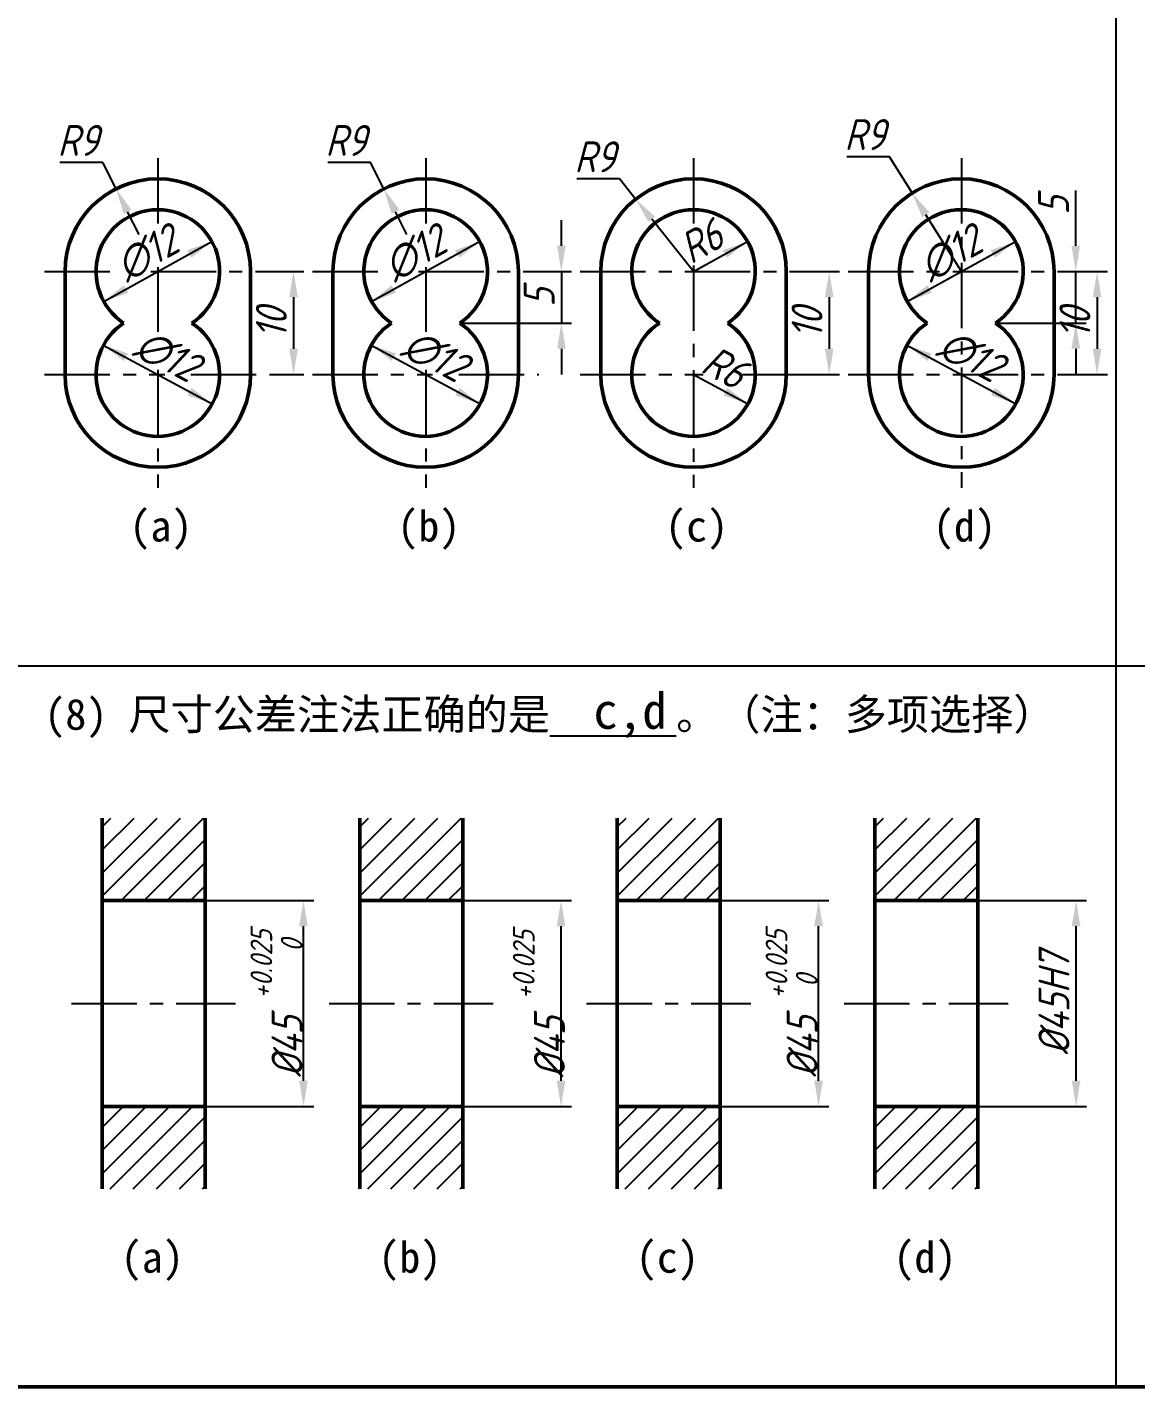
# Model space of a CAD drawing. Header units: millimetres. Extents: x 0 to 322, y 0 to 226.
# Drawn here: x 109 to 216.6, y 0 to 132 of the extents above; entities that cross this region are included whole.
import ezdxf

# ---------------------------------------------------------------- set-up
doc = ezdxf.new("R2010")
doc.units = ezdxf.units.MM
doc.header["$LTSCALE"] = 0.2
doc.header["$PDMODE"] = 33
doc.header["$PDSIZE"] = 1.5
doc.linetypes.add('CENTER', pattern=[50.8, 31.75, -6.35, 6.35, -6.35])
for name, color, linetype in [('点画线层', 7, 'CENTER'), ('答案', 1, 'Continuous'), ('细实线层', 7, 'Continuous')]:
    doc.layers.add(name, color=color, linetype=linetype)
doc.layers.add('粗实线层', color=7, linetype='Continuous', lineweight=50)
doc.styles.get("Standard").update_dxf_attribs({"font": 'gbeitc.shx', "height": 3, "bigfont": 'gbcbig.shx'})
doc.styles.add('宋体', font='SimSun.ttf', dxfattribs={"height": 3})
doc.dimstyles.new('ISO-25', dxfattribs={"dimtxt": 3, "dimasz": 2.5, "dimexe": 1, "dimexo": 0, "dimgap": 0.65, "dimtad": 1, "dimdec": 1, "dimdsep": 46, "dimtxsty": 'Standard', "dimcen": 0, "dimclrd": 256, "dimclre": 256, "dimclrt": 256, "dimadec": 0, "dimazin": 0, "dimtfac": 1, "dimtdec": 1, "dimtmove": 0, "dimatfit": 2, "dimfxl": 0, "dimlwd": -1, "dimlwe": -1, "dimarcsym": 0})
doc.dimstyles.new('ISO-25$4', dxfattribs={"dimtxt": 3, "dimasz": 2.5, "dimexe": 1, "dimexo": 0, "dimgap": 0.65, "dimtad": 1, "dimtoh": 1, "dimdec": 1, "dimdsep": 46, "dimtxsty": 'Standard', "dimcen": 0, "dimclrd": 256, "dimclre": 256, "dimclrt": 256, "dimadec": 0, "dimazin": 0, "dimtfac": 1, "dimtdec": 1, "dimtmove": 0, "dimatfit": 2, "dimfxl": 0, "dimlwd": -1, "dimlwe": -1, "dimarcsym": 0})

# ---------------------------------------------------------------- blocks, each defined once
blk = doc.blocks.new('*D72')
at = {"layer": 'Defpoints', "color": 0, "transparency": 16777216}
for p in [(132.69, 108.28), (132.69, 98.28), (134.86, 98.28)]:
    blk.add_point(p, dxfattribs=at)
at = {"layer": '细实线层', "transparency": 16777216}
for p, q in [((132.69, 108.28), (135.86, 108.28)), ((134.86, 105.78), (134.86, 100.78)), ((132.69, 98.28), (135.86, 98.28))]:
    blk.add_line(p, q, dxfattribs=at)
for points in [[(134.45, 105.78), (135.28, 105.78), (134.86, 108.28)], [(134.45, 100.78), (135.28, 100.78), (134.86, 98.28)]]:
    blk.add_solid(points, dxfattribs=at)
at = {"layer": '细实线层', "transparency": 16777216, "insert": (132.71, 103.28), "char_height": 3, "attachment_point": 5, "rotation": 90}
blk.add_mtext('10', dxfattribs=at)
blk = doc.blocks.new('*D73')
at = {"layer": 'Defpoints', "color": 0, "transparency": 16777216}
for p in [(158.69, 108.28), (151, 103.28), (160.86, 103.28)]:
    blk.add_point(p, dxfattribs=at)
at = {"layer": '细实线层', "transparency": 16777216}
for p, q in [((160.86, 110.78), (160.86, 113.28)), ((158.69, 108.28), (161.86, 108.28)), ((160.86, 108.28), (160.86, 103.28)), ((151, 103.28), (161.86, 103.28)), ((160.86, 100.78), (160.86, 98.28))]:
    blk.add_line(p, q, dxfattribs=at)
for points in [[(160.45, 110.78), (161.28, 110.78), (160.86, 108.28)], [(160.45, 100.78), (161.28, 100.78), (160.86, 103.28)]]:
    blk.add_solid(points, dxfattribs=at)
at = {"layer": '细实线层', "transparency": 16777216, "insert": (158.71, 105.78), "char_height": 3, "attachment_point": 5, "rotation": 90}
blk.add_mtext('5', dxfattribs=at)
blk = doc.blocks.new('*D75')
at = {"layer": 'Defpoints', "color": 0, "transparency": 16777216}
for p in [(184.69, 108.28), (184.69, 98.28), (186.86, 98.28)]:
    blk.add_point(p, dxfattribs=at)
at = {"layer": '细实线层', "transparency": 16777216}
for p, q in [((184.69, 108.28), (187.86, 108.28)), ((186.86, 105.78), (186.86, 100.78)), ((184.69, 98.28), (187.86, 98.28))]:
    blk.add_line(p, q, dxfattribs=at)
for points in [[(186.45, 105.78), (187.28, 105.78), (186.86, 108.28)], [(186.45, 100.78), (187.28, 100.78), (186.86, 98.28)]]:
    blk.add_solid(points, dxfattribs=at)
at = {"layer": '细实线层', "transparency": 16777216, "insert": (184.71, 103.28), "char_height": 3, "attachment_point": 5, "rotation": 90}
blk.add_mtext('10', dxfattribs=at)
blk = doc.blocks.new('*D76')
at = {"layer": 'Defpoints', "color": 0, "transparency": 16777216}
for p in [(168.07, 115.31), (173.69, 108.28)]:
    blk.add_point(p, dxfattribs=at)
at = {"layer": '细实线层', "transparency": 16777216}
for p, q in [((166.51, 117.27), (162.36, 117.27)), ((168.07, 115.31), (166.51, 117.27)), ((173.69, 108.28), (169.63, 113.36))]:
    blk.add_line(p, q, dxfattribs=at)
blk.add_solid([(169.95, 113.62), (169.3, 113.1), (168.07, 115.31)], dxfattribs=at)
at = {"layer": '细实线层', "transparency": 16777216, "insert": (164.11, 119.42), "char_height": 3, "attachment_point": 5}
blk.add_mtext('R9', dxfattribs=at)
blk = doc.blocks.new('*D77')
at = {"layer": 'Defpoints', "color": 0, "transparency": 16777216}
for p in [(194.91, 115.91), (199.69, 108.28)]:
    blk.add_point(p, dxfattribs=at)
at = {"layer": '细实线层', "transparency": 16777216}
for p, q in [((192.72, 119.43), (188.57, 119.43)), ((194.91, 115.91), (192.72, 119.43)), ((199.69, 108.28), (196.24, 113.79))]:
    blk.add_line(p, q, dxfattribs=at)
blk.add_solid([(196.59, 114.01), (195.89, 113.57), (194.91, 115.91)], dxfattribs=at)
at = {"layer": '细实线层', "transparency": 16777216, "insert": (190.32, 121.58), "char_height": 3, "attachment_point": 5}
blk.add_mtext('R9', dxfattribs=at)
blk = doc.blocks.new('*D74')
at = {"layer": 'Defpoints', "color": 0, "transparency": 16777216}
for p in [(210.69, 108.28), (210.69, 98.28), (212.86, 98.28)]:
    blk.add_point(p, dxfattribs=at)
at = {"layer": '细实线层', "transparency": 16777216}
for p, q in [((210.69, 108.28), (213.86, 108.28)), ((212.86, 105.78), (212.86, 100.78)), ((210.69, 98.28), (213.86, 98.28))]:
    blk.add_line(p, q, dxfattribs=at)
for points in [[(212.45, 105.78), (213.28, 105.78), (212.86, 108.28)], [(212.45, 100.78), (213.28, 100.78), (212.86, 98.28)]]:
    blk.add_solid(points, dxfattribs=at)
at = {"layer": '细实线层', "transparency": 16777216, "insert": (210.71, 103.28), "char_height": 3, "attachment_point": 5, "rotation": 90}
blk.add_mtext('10', dxfattribs=at)
blk = doc.blocks.new('*D78')
at = {"layer": 'Defpoints', "color": 0, "transparency": 16777216}
for p in [(210.69, 108.28), (210.79, 108.28), (203, 103.28)]:
    blk.add_point(p, dxfattribs=at)
at = {"layer": '细实线层', "transparency": 16777216}
for p, q in [((210.79, 110.78), (210.79, 116.15)), ((210.69, 108.28), (211.79, 108.28)), ((210.79, 103.28), (210.79, 108.28)), ((203, 103.28), (211.79, 103.28)), ((210.79, 100.78), (210.79, 98.28))]:
    blk.add_line(p, q, dxfattribs=at)
for points in [[(210.38, 110.78), (211.21, 110.78), (210.79, 108.28)], [(210.38, 100.78), (211.21, 100.78), (210.79, 103.28)]]:
    blk.add_solid(points, dxfattribs=at)
at = {"layer": '细实线层', "transparency": 16777216, "insert": (208.64, 114.71), "char_height": 3, "attachment_point": 5, "rotation": 90}
blk.add_mtext('5', dxfattribs=at)
blk = doc.blocks.new('*D114')
at = {"layer": 'Defpoints', "color": 0, "transparency": 16777216}
for p in [(126.29, 47.22), (135.83, 47.22), (126.29, 27.22)]:
    blk.add_point(p, dxfattribs=at)
at = {"layer": '细实线层', "transparency": 16777216}
for p, q in [((126.29, 47.22), (136.83, 47.22)), ((135.83, 29.72), (135.83, 44.72)), ((126.29, 27.22), (136.83, 27.22))]:
    blk.add_line(p, q, dxfattribs=at)
for points in [[(135.41, 44.72), (136.24, 44.72), (135.83, 47.22)], [(135.41, 29.72), (136.24, 29.72), (135.83, 27.22)]]:
    blk.add_solid(points, dxfattribs=at)
at = {"layer": '细实线层', "transparency": 16777216, "insert": (133.21, 37.22), "char_height": 3, "attachment_point": 5, "rotation": 90}
blk.add_mtext('%%C45 {\\H0.7x;\\S+0.025^     0;}', dxfattribs=at)
blk = doc.blocks.new('*D115')
at = {"layer": 'Defpoints', "color": 0, "transparency": 16777216}
for p in [(151.29, 47.22), (160.83, 47.22), (151.29, 27.22)]:
    blk.add_point(p, dxfattribs=at)
at = {"layer": '细实线层', "transparency": 16777216}
for p, q in [((151.29, 47.22), (161.83, 47.22)), ((160.83, 29.72), (160.83, 44.72)), ((151.29, 27.22), (161.83, 27.22))]:
    blk.add_line(p, q, dxfattribs=at)
for points in [[(160.41, 44.72), (161.24, 44.72), (160.83, 47.22)], [(160.41, 29.72), (161.24, 29.72), (160.83, 27.22)]]:
    blk.add_solid(points, dxfattribs=at)
at = {"layer": '细实线层', "transparency": 16777216, "insert": (158.68, 37.22), "char_height": 3, "attachment_point": 5, "rotation": 90}
blk.add_mtext('%%C45 {\\H0.7x;\\S+0.025^       ;}', dxfattribs=at)
blk = doc.blocks.new('*D116')
at = {"layer": 'Defpoints', "color": 0, "transparency": 16777216}
for p in [(176.29, 47.22), (185.83, 47.22), (176.29, 27.22)]:
    blk.add_point(p, dxfattribs=at)
at = {"layer": '细实线层', "transparency": 16777216}
for p, q in [((176.29, 47.22), (186.83, 47.22)), ((185.83, 29.72), (185.83, 44.72)), ((176.29, 27.22), (186.83, 27.22))]:
    blk.add_line(p, q, dxfattribs=at)
for points in [[(185.41, 44.72), (186.24, 44.72), (185.83, 47.22)], [(185.41, 29.72), (186.24, 29.72), (185.83, 27.22)]]:
    blk.add_solid(points, dxfattribs=at)
at = {"layer": '细实线层', "transparency": 16777216, "insert": (183.21, 37.22), "char_height": 3, "attachment_point": 5, "rotation": 90}
blk.add_mtext('%%C45 {\\H0.7x;\\S+0.025^  0;}', dxfattribs=at)
blk = doc.blocks.new('*D117')
at = {"layer": 'Defpoints', "color": 0, "transparency": 16777216}
for p in [(201.29, 47.22), (210.83, 47.22), (201.29, 27.22)]:
    blk.add_point(p, dxfattribs=at)
at = {"layer": '细实线层', "transparency": 16777216}
for p, q in [((201.29, 47.22), (211.83, 47.22)), ((210.83, 29.72), (210.83, 44.72)), ((201.29, 27.22), (211.83, 27.22))]:
    blk.add_line(p, q, dxfattribs=at)
for points in [[(210.41, 44.72), (211.24, 44.72), (210.83, 47.22)], [(210.41, 29.72), (211.24, 29.72), (210.83, 27.22)]]:
    blk.add_solid(points, dxfattribs=at)
at = {"layer": '细实线层', "transparency": 16777216, "insert": (208.68, 37.22), "char_height": 3, "attachment_point": 5, "rotation": 90}
blk.add_mtext('%%C45H7', dxfattribs=at)

msp = doc.modelspace()

# ---------------------------------------------------------------- hatches: boundary and pattern name
at = {"layer": '细实线层'}
h = msp.add_hatch(dxfattribs=at)
h.set_pattern_fill('ANSI31', color=256, scale=0.5, style=0)
h.set_pattern_definition([(45, (-3.1858, 0), (-1.122532, 1.122532), [])])
h.paths.add_polyline_path([(126.29, 55.22), (116.29, 55.22), (116.29, 47.22), (126.29, 47.22)])
h.paths.add_polyline_path([(126.29, 27.22), (116.29, 27.22), (116.29, 19.22), (126.29, 19.22)])
h = msp.add_hatch(dxfattribs=at)
h.set_pattern_fill('ANSI31', color=256, scale=0.5, style=0)
h.set_pattern_definition([(45, (21.8142, 0), (-1.122532, 1.122532), [])])
h.paths.add_polyline_path([(151.29, 55.22), (141.29, 55.22), (141.29, 47.22), (151.29, 47.22)])
h.paths.add_polyline_path([(151.29, 27.22), (141.29, 27.22), (141.29, 19.22), (151.29, 19.22)])
h = msp.add_hatch(dxfattribs=at)
h.set_pattern_fill('ANSI31', color=256, scale=0.5, style=0)
h.set_pattern_definition([(45, (46.8142, 0), (-1.122532, 1.122532), [])])
h.paths.add_polyline_path([(176.29, 55.22), (166.29, 55.22), (166.29, 47.22), (176.29, 47.22)])
h.paths.add_polyline_path([(176.29, 27.22), (166.29, 27.22), (166.29, 19.22), (176.29, 19.22)])
h = msp.add_hatch(dxfattribs=at)
h.set_pattern_fill('ANSI31', color=256, scale=0.5, style=0)
h.set_pattern_definition([(45, (71.8142, 0), (-1.122532, 1.122532), [])])
h.paths.add_polyline_path([(201.29, 55.22), (191.29, 55.22), (191.29, 47.22), (201.29, 47.22)])
h.paths.add_polyline_path([(201.29, 27.22), (191.29, 27.22), (191.29, 19.22), (201.29, 19.22)])

# ---------------------------------------------------------------- linework, layer by layer
for p, q in [((214.67, 210), (214.67, 0)), ((0, 70), (322, 70))]:
    msp.add_line(p, q)
at = {"lineweight": 50}
msp.add_line((0, 0), (322, 0), dxfattribs=at)
at = {"layer": '点画线层'}
for p, q in [((121.69, 119.28), (121.69, 112.84)), ((147.69, 119.28), (147.69, 112.84)), ((173.69, 119.28), (173.69, 112.52)), ((199.69, 119.28), (199.69, 87.28)), ((110.69, 108.28), (117.49, 108.28)), ((121, 108.28), (132.69, 108.28)), ((121.69, 108.7), (121.69, 102.43)), ((136.69, 108.28), (143.49, 108.28)), ((147, 108.28), (158.69, 108.28)), ((147.69, 108.7), (147.69, 102.43)), ((162.69, 108.28), (184.69, 108.28)), ((173.69, 108.87), (173.69, 87.28)), ((188.69, 108.28), (210.69, 108.28)), ((110.69, 98.28), (122.36, 98.28)), ((121.69, 98.73), (121.69, 87.28)), ((124.9, 98.28), (132.69, 98.28)), ((136.69, 98.28), (148.36, 98.28)), ((147.69, 98.73), (147.69, 87.28)), ((150.9, 98.28), (158.69, 98.28)), ((162.69, 98.28), (174.61, 98.28)), ((178.47, 98.28), (184.69, 98.28)), ((188.69, 98.28), (210.69, 98.28)), ((113.31, 37.22), (129.24, 37.22)), ((138.31, 37.22), (154.24, 37.22)), ((163.31, 37.22), (179.24, 37.22)), ((188.31, 37.22), (204.24, 37.22))]:
    msp.add_line(p, q, dxfattribs=at)
at = {"layer": '粗实线层'}
for p, q in [((112.69, 98.28), (112.69, 108.28)), ((130.69, 98.28), (130.69, 108.28)), ((138.69, 98.28), (138.69, 108.28)), ((156.69, 98.28), (156.69, 108.28)), ((164.69, 98.28), (164.69, 108.28)), ((182.69, 98.28), (182.69, 108.28)), ((190.69, 98.28), (190.69, 108.28)), ((208.69, 98.28), (208.69, 108.28)), ((116.29, 55.22), (116.29, 19.22)), ((126.29, 19.22), (126.29, 55.22)), ((141.29, 55.22), (141.29, 19.22)), ((151.29, 19.22), (151.29, 55.22)), ((166.29, 55.22), (166.29, 19.22)), ((176.29, 19.22), (176.29, 55.22)), ((191.29, 55.22), (191.29, 19.22)), ((201.29, 19.22), (201.29, 55.22)), ((126.29, 47.22), (116.29, 47.22)), ((151.29, 47.22), (141.29, 47.22)), ((176.29, 47.22), (166.29, 47.22)), ((201.29, 47.22), (191.29, 47.22)), ((116.29, 27.22), (126.29, 27.22)), ((141.29, 27.22), (151.29, 27.22)), ((166.29, 27.22), (176.29, 27.22)), ((191.29, 27.22), (201.29, 27.22))]:
    msp.add_line(p, q, dxfattribs=at)
for centre, radius, start, end in [((121.69, 108.28), 9, 0, 180), ((147.69, 108.28), 9, 0, 180), ((173.69, 108.28), 9, 0, 180), ((199.69, 108.28), 9, 0, 180), ((121.69, 108.28), 6, 303.5573, 236.4427), ((147.69, 108.28), 6, 303.5573, 236.4427), ((173.69, 108.28), 6, 303.5573, 236.4427), ((199.69, 108.28), 6, 303.5573, 236.4427), ((121.69, 98.28), 6, 123.5573, 56.4427), ((147.69, 98.28), 6, 123.5573, 56.4427), ((173.69, 98.28), 6, 123.5573, 56.4427), ((199.69, 98.28), 6, 123.5573, 56.4427), ((121.69, 98.28), 9, 180, 0), ((147.69, 98.28), 9, 180, 0), ((173.69, 98.28), 9, 180, 0), ((199.69, 98.28), 9, 180, 0)]:
    msp.add_arc(centre, radius, start, end, dxfattribs=at)
at = {"layer": '细实线层'}
for p, q in [((116.34, 118.86), (112.19, 118.86)), ((117.63, 116.32), (116.34, 118.86)), ((142.34, 118.86), (138.19, 118.86)), ((143.63, 116.32), (142.34, 118.86)), ((119.87, 111.88), (118.76, 114.08)), ((145.87, 111.88), (144.76, 114.08)), ((116.44, 105.37), (126.93, 111.19)), ((142.44, 105.37), (152.93, 111.19)), ((173.69, 108.28), (178.93, 111.19)), ((194.44, 105.37), (204.93, 111.19)), ((116.4, 101.12), (126.97, 95.44)), ((142.4, 101.12), (152.97, 95.44)), ((194.4, 101.12), (204.97, 95.44)), ((173.69, 98.28), (178.97, 95.44))]:
    msp.add_line(p, q, dxfattribs=at)
for points in [[(119.13, 114.27), (118.38, 113.9), (117.63, 116.32)], [(145.13, 114.27), (144.38, 113.9), (143.63, 116.32)], [(124.54, 110.35), (124.95, 109.62), (126.93, 111.19)], [(150.54, 110.35), (150.95, 109.62), (152.93, 111.19)], [(176.54, 110.35), (176.95, 109.62), (178.93, 111.19)], [(202.54, 110.35), (202.95, 109.62), (204.93, 111.19)], [(118.81, 106.22), (118.4, 106.95), (116.42, 105.37)], [(144.81, 106.22), (144.4, 106.95), (142.42, 105.37)], [(196.81, 106.22), (196.4, 106.95), (194.42, 105.37)], [(118.4, 99.59), (118.79, 100.32), (116.39, 101.14)], [(144.4, 99.59), (144.79, 100.32), (142.39, 101.14)], [(196.4, 99.59), (196.79, 100.32), (194.39, 101.14)], [(124.97, 96.99), (124.57, 96.26), (126.97, 95.44)], [(150.97, 96.99), (150.57, 96.26), (152.97, 95.44)], [(176.97, 96.99), (176.57, 96.26), (178.97, 95.44)], [(202.97, 96.99), (202.57, 96.26), (204.97, 95.44)]]:
    msp.add_solid(points, dxfattribs=at)

# ---------------------------------------------------------------- texts
at = {"style": '宋体'}
msp.add_text('(8) 尺寸公差注法正确的是%%U      %%U。（注：多项选择）', height=3, dxfattribs=at).set_placement((110.67, 63.79))
at = {"layer": '答案', "style": '宋体'}
msp.add_text('c,d', height=3.5, dxfattribs=at).set_placement((163.96, 63.89))
at = {"layer": '细实线层'}
for s, rotation, p in [('R6', 29.0338, (173.43, 108.95)), ('∅12', 29.0338, (118.64, 107.34)), ('∅12', 29.0338, (144.64, 107.34)), ('∅12', 29.0338, (196.64, 107.34)), ('∅12', 331.747, (119.24, 100.33)), ('∅12', 331.747, (145.24, 100.33)), ('∅12', 331.747, (197.24, 100.33)), ('R6', 331.747, (174.25, 98.62))]:
    msp.add_text(s, height=3, rotation=rotation, dxfattribs=at).set_placement(p)
at = {"layer": '细实线层', "style": '宋体'}
for s, p in [('(a)', (118.93, 82.07)), ('(b)', (144.93, 82.07)), ('(c)', (170.93, 82.07)), ('(d)', (196.93, 82.07)), ('(a)', (118.09, 11.08)), ('(b)', (143.09, 11.08)), ('(c)', (168.09, 11.08)), ('(d)', (193.09, 11.08))]:
    msp.add_text(s, height=3, dxfattribs=at).set_placement(p)
at = {"layer": '细实线层', "char_height": 3, "attachment_point": 5}
for insert in [(113.94, 121.01), (139.94, 121.01)]:
    msp.add_mtext('R9', dxfattribs=dict(at, insert=insert))

# ---------------------------------------------------------------- dimensions: what is measured, and where the dimension line sits
at = {"layer": '细实线层'}
for center, mpoint, picture, middle in [((199.69, 108.28), (194.91, 115.91), '*D77', (190.32, 119.43)), ((173.69, 108.28), (168.07, 115.31), '*D76', (164.11, 117.27))]:
    dim = msp.add_radius_dim(center=center, mpoint=mpoint, dimstyle='ISO-25$4', dxfattribs=at)
    dim.commit()
    dim.dimension.update_dxf_attribs({"geometry": picture, "text_midpoint": middle, "dimtype": 164})
for base, p1, p2, picture, middle in [((210.79, 108.28), (203, 103.28), (210.69, 108.28), '*D78', (208.64, 114.71)), ((134.86, 98.28), (132.69, 108.28), (132.69, 98.28), '*D72', (132.71, 103.28)), ((186.86, 98.28), (184.69, 108.28), (184.69, 98.28), '*D75', (184.71, 103.28)), ((212.86, 98.28), (210.69, 108.28), (210.69, 98.28), '*D74', (210.71, 103.28))]:
    dim = msp.add_linear_dim(base=base, p1=p1, p2=p2, angle=90, dimstyle='ISO-25', dxfattribs=at)
    dim.commit()
    dim.dimension.update_dxf_attribs({"geometry": picture, "text_midpoint": middle})
dim = msp.add_linear_dim(base=(160.86, 103.28), p1=(158.69, 108.28), p2=(151, 103.28), angle=90, dimstyle='ISO-25', dxfattribs=at)
dim.commit()
dim.dimension.update_dxf_attribs({"geometry": '*D73', "text_midpoint": (160.86, 105.78), "dimtype": 160})
for base, p1, p2, text, picture, middle in [((135.83, 47.22), (126.29, 27.22), (126.29, 47.22), '%%C45 {\\H0.7x;\\S+0.025^     0;}', '*D114', (133.21, 37.22)), ((160.83, 47.22), (151.29, 27.22), (151.29, 47.22), '%%C45 {\\H0.7x;\\S+0.025^       ;}', '*D115', (158.68, 37.22)), ((185.83, 47.22), (176.29, 27.22), (176.29, 47.22), '%%C45 {\\H0.7x;\\S+0.025^  0;}', '*D116', (183.21, 37.22)), ((210.83, 47.22), (201.29, 27.22), (201.29, 47.22), '%%C45H7', '*D117', (208.68, 37.22))]:
    dim = msp.add_linear_dim(base=base, p1=p1, p2=p2, angle=90, text=text, dimstyle='ISO-25', dxfattribs=at)
    dim.commit()
    dim.dimension.update_dxf_attribs({"geometry": picture, "text_midpoint": middle})

doc.saveas('drawing.dxf')
